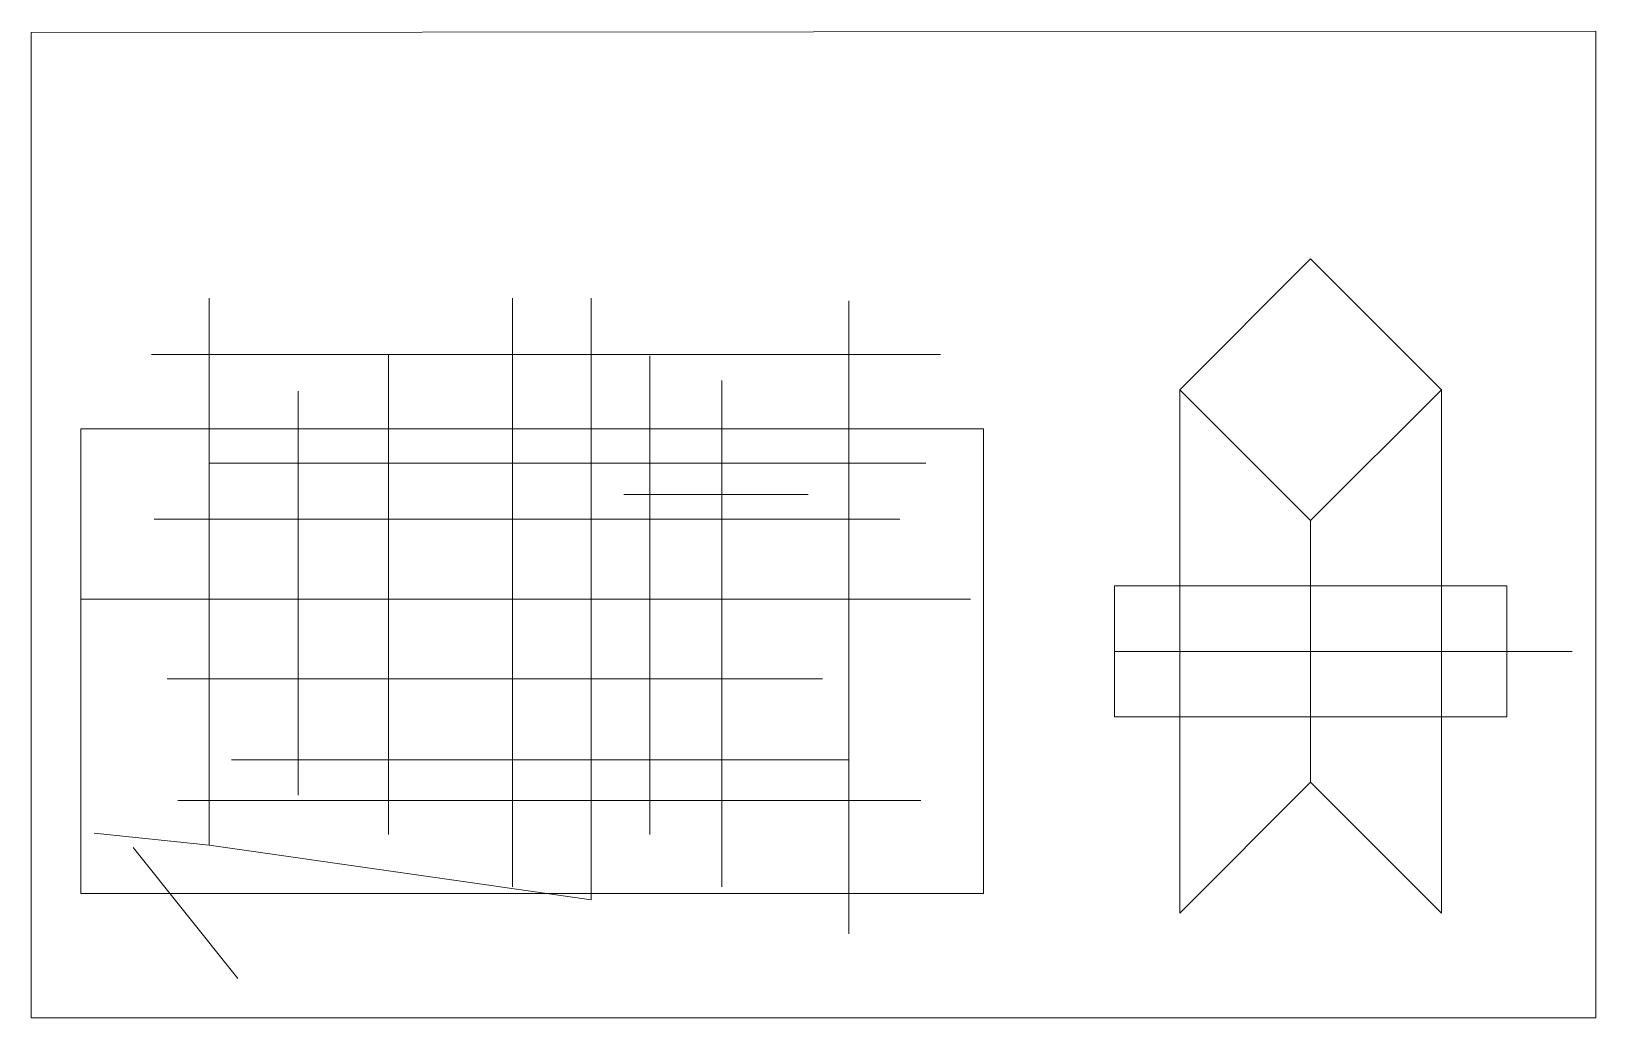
# Model space of a CAD drawing. Header units: metres. Extents: x 22 to 1218, y -30 to 724.
import ezdxf

# ---------------------------------------------------------------- set-up
doc = ezdxf.new("R2010")
doc.units = ezdxf.units.M
for name, color, linetype, lineweight, true_color in [('construction', 7, 'Continuous', 13, 0xff0000), ('grid', 7, 'Continuous', 5, 0x55aaff), ('walls', 7, 'Continuous', 18, 0x55aa00)]:
    doc.layers.add(name, color=color, linetype=linetype, lineweight=lineweight, true_color=true_color)

msp = doc.modelspace()

# ---------------------------------------------------------------- linework, layer by layer
at = {"color": 0, "lineweight": 5}
for p, q in [((900, 450), (1000, 550)), ((1100, 450), (1000, 550)), ((900, 450), (1000, 350)), ((900, 300), (900, 450)), ((1000, 350), (1100, 450)), ((1100, 300), (1100, 450)), ((1000, 350), (1000, 300)), ((900, 300), (850, 300)), ((850, 200), (850, 300)), ((900, 250), (900, 300)), ((1000, 300), (900, 300)), ((1000, 300), (1000, 250)), ((1100, 300), (1000, 300)), ((1150, 300), (1100, 300)), ((1100, 250), (1100, 300)), ((1150, 250), (1150, 300)), ((850, 250), (900, 250)), ((900, 250), (1000, 250)), ((900, 200), (900, 250)), ((1000, 250), (1000, 200)), ((1000, 250), (1100, 250)), ((1100, 200), (1100, 250)), ((1100, 250), (1150, 250)), ((1150, 200), (1150, 250)), ((1150, 250), (1200, 250)), ((900, 200), (850, 200)), ((900, 50), (900, 200)), ((1000, 200), (900, 200)), ((1100, 200), (1000, 200)), ((1000, 200), (1000, 150)), ((1150, 200), (1100, 200)), ((1100, 50), (1100, 200)), ((900, 50), (1000, 150)), ((1100, 50), (1000, 150)), ((70, 111), (158, 102)), ((100, 100), (180, 0)), ((158, 102), (450, 60))]:
    msp.add_line(p, q, dxfattribs=at)
at = {"layer": 'construction', "lineweight": 13}
for p, q in [((158, 477), (158, 520)), ((647, 518), (647, 477)), ((114, 477), (158, 477)), ((158, 477), (647, 477)), ((158, 351), (158, 477)), ((295, 351), (295, 477)), ((495, 476), (495, 351)), ((647, 477), (717, 477)), ((647, 477), (647, 351)), ((116, 351), (158, 351)), ((158, 351), (295, 351)), ((158, 229), (158, 351)), ((295, 351), (495, 351)), ((295, 229), (295, 351)), ((495, 351), (495, 229)), ((495, 351), (647, 351)), ((647, 351), (647, 136)), ((647, 351), (686, 351)), ((126, 229), (158, 229)), ((158, 136), (158, 229)), ((158, 229), (295, 229)), ((295, 229), (495, 229)), ((295, 136), (295, 229)), ((495, 229), (627, 229)), ((495, 229), (495, 136)), ((134, 136), (158, 136)), ((158, 136), (295, 136)), ((158, 102), (158, 136)), ((295, 136), (495, 136)), ((295, 110), (295, 136)), ((495, 136), (647, 136)), ((495, 136), (495, 110)), ((647, 136), (647, 34)), ((647, 136), (702, 136))]:
    msp.add_line(p, q, dxfattribs=at)
at = {"layer": 'grid', "lineweight": 5}
for p, q in [((390, 394), (390, 520)), ((450, 394), (450, 520)), ((550, 457), (550, 394)), ((226, 394), (226, 449)), ((158, 394), (226, 394)), ((226, 290), (226, 394)), ((226, 394), (390, 394)), ((390, 394), (450, 394)), ((390, 290), (390, 394)), ((450, 290), (450, 394)), ((450, 394), (550, 394)), ((550, 394), (550, 290)), ((550, 394), (706, 394)), ((60, 290), (226, 290)), ((226, 167), (226, 290)), ((226, 290), (390, 290)), ((390, 290), (450, 290)), ((390, 167), (390, 290)), ((450, 167), (450, 290)), ((450, 290), (550, 290)), ((550, 290), (550, 167)), ((550, 290), (740, 290)), ((175, 167), (226, 167)), ((226, 167), (390, 167)), ((226, 140), (226, 167)), ((390, 167), (450, 167)), ((390, 70), (390, 167)), ((450, 167), (550, 167)), ((450, 60), (450, 167)), ((550, 167), (550, 70)), ((550, 167), (647, 167))]:
    msp.add_line(p, q, dxfattribs=at)
at = {"layer": 'walls', "lineweight": 18}
for p, q in [((1218, 724), (22, 723)), ((22, -30), (22, 723)), ((1218, -30), (1218, 724)), ((60, 420), (60, 65)), ((60, 420), (750, 420)), ((750, 420), (750, 65)), ((475, 370), (616, 370)), ((60, 65), (750, 65)), ((22, -30), (1218, -30))]:
    msp.add_line(p, q, dxfattribs=at)

doc.saveas('drawing.dxf')
